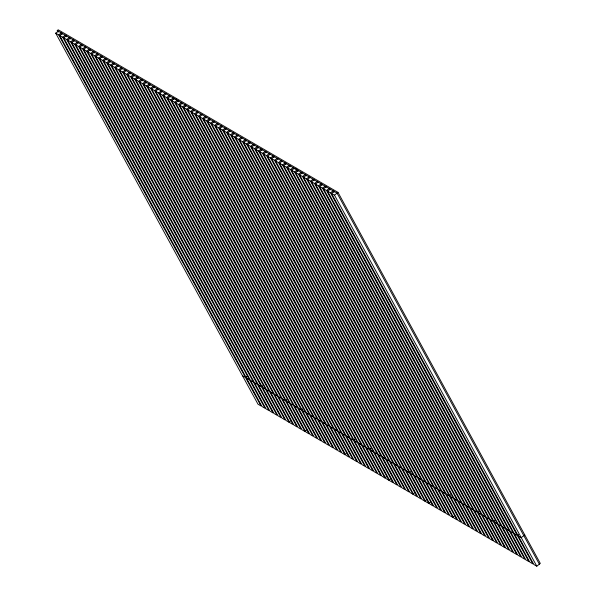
<?xml version="1.0" encoding="UTF-8"?>
<svg xmlns="http://www.w3.org/2000/svg" width="596" height="596" viewBox="0 0 596 596"><rect width="100%" height="100%" fill="white"/><g stroke="black" fill="none" stroke-linecap="round" stroke-linejoin="round"><path stroke-width="0.89" d="M58.14 32.191L57.253 30.552L58.199 29.8L337.992 192.359L540.296 563.414L536.802 566.2L533.807 564.457L331.503 193.409L334.051 191.376M55.704 33.167L58.699 34.911L261.003 405.958L258.008 404.222L55.704 33.167L58.252 31.134M58.699 34.911L61.246 32.877L62.14 34.516M59.697 35.492L62.699 37.235L265.004 408.282L262.002 406.539L59.697 35.492L62.245 33.458M62.699 37.235L65.247 35.201L66.134 36.833M63.697 37.816L66.692 39.552L268.997 410.607L266.002 408.863L63.697 37.816L66.245 35.782M66.692 39.552L69.24 37.518L70.134 39.157M67.691 40.133L70.693 41.876L272.998 412.931L269.995 411.188L67.691 40.133L70.239 38.099M70.693 41.876L73.241 39.843L74.127 41.482M71.691 42.458L74.686 44.201L276.991 415.248L273.996 413.505L71.691 42.458L74.239 40.424M74.686 44.201L77.234 42.167M75.685 44.782L78.687 46.518L280.992 417.572L277.989 415.829L75.685 44.782L78.232 42.748M78.687 46.518L81.235 44.491L82.121 46.123M79.685 47.099L82.68 48.842L284.985 419.897L281.99 418.154L79.685 47.099L82.233 45.072M82.68 48.842L85.228 46.808M290.259 421.201L288.986 422.214L285.983 420.478L83.686 49.423L86.226 47.389M83.686 49.423L86.681 51.167L89.229 49.133L90.115 50.772M87.679 51.748L90.674 53.491L292.979 424.538L289.984 422.795L87.679 51.748L90.227 49.714M90.674 53.491L93.222 51.457L94.116 53.089M91.68 54.072L94.675 55.808L296.979 426.863L293.977 425.119L91.68 54.072L94.228 52.038M94.675 55.808L97.222 53.782L98.116 55.413M95.673 56.389L98.675 58.132L300.973 429.187L297.978 427.444L95.673 56.389L98.221 54.355M98.675 58.132L101.216 56.098L102.11 57.737M306.247 430.491L304.973 431.504L301.971 429.768L99.674 58.713L102.221 56.68M99.674 58.713L102.668 60.457L105.216 58.423L106.11 60.054M103.667 61.038L106.669 62.781L308.966 433.828L305.971 432.085L103.667 61.038L106.215 59.004M106.669 62.781L109.21 60.747L110.104 62.379M107.667 63.355L110.662 65.098L312.967 436.153L309.972 434.41L107.667 63.355L110.215 61.328M110.662 65.098L113.21 63.064L114.104 64.703M111.661 65.679L114.663 67.422L316.96 438.47L313.965 436.734L111.661 65.679L114.209 63.645M114.663 67.422L117.211 65.389M115.661 68.004L118.656 69.747L320.961 440.794L317.966 439.051L115.661 68.004L118.209 65.97M118.656 69.747L121.204 67.713L122.098 69.345M119.654 70.328L122.657 72.064L324.954 443.119L321.959 441.375L119.654 70.328L122.202 68.294M122.657 72.064L125.205 70.037M123.655 72.645L126.65 74.388L328.955 445.443L325.96 443.7L123.655 72.645L126.203 70.611M126.65 74.388L129.198 72.354L130.092 73.993M127.648 74.969L130.651 76.713L332.955 447.76L329.953 446.024L127.648 74.969L130.196 72.936M130.651 76.713L133.199 74.679L134.085 76.31M131.649 77.294L134.644 79.037L336.949 450.084L333.954 448.341L131.649 77.294L134.197 75.26M134.644 79.037L137.192 77.003L138.086 78.635M135.642 79.611L138.644 81.354L340.949 452.409L337.947 450.665L135.642 79.611L138.19 77.584M138.644 81.354L141.192 79.32L142.079 80.959M346.216 453.712L344.942 454.726L341.948 452.99L139.643 81.935L142.191 79.901M139.643 81.935L142.638 83.678L145.186 81.645L146.08 83.284M143.636 84.259L146.638 86.003L348.943 457.05L345.941 455.307L143.636 84.259L146.184 82.226M146.638 86.003L149.186 83.969L150.073 85.6M147.637 86.584L150.632 88.32L352.936 459.374L349.941 457.631L147.637 86.584L150.185 84.55M150.632 88.32L153.179 86.293L154.073 87.925M151.63 88.901L154.632 90.644L356.937 461.699L353.935 459.956L151.63 88.901L154.178 86.874M154.632 90.644L157.18 88.61M155.631 91.225L158.625 92.969L360.93 464.016L357.935 462.28L155.631 91.225L158.178 89.191M158.625 92.969L161.173 90.935M159.624 93.55L162.626 95.293L364.931 466.34L361.928 464.597L159.624 93.55L162.172 91.516M162.626 95.293L165.174 93.259M163.624 95.867L166.619 97.61L368.924 468.665L365.929 466.921L163.624 95.867L166.172 93.84M166.619 97.61L169.167 95.576L170.061 97.215M167.625 98.191L170.62 99.934L372.925 470.989L369.922 469.246L167.625 98.191L170.165 96.157M170.62 99.934L173.168 97.9L174.054 99.539M171.618 100.515L174.613 102.259L376.918 473.306L373.923 471.563L171.618 100.515L174.166 98.482M175.664 99.353L176.61 98.601M174.613 102.259L177.161 100.225L178.055 101.856M175.619 102.84L178.614 104.576L380.918 475.63L377.916 473.887L175.619 102.84L178.159 100.806M178.614 104.576L181.162 102.549L182.056 104.181M386.186 476.934L384.912 477.955L381.917 476.211L179.612 105.157L182.16 103.13M179.612 105.157L182.607 106.9L185.155 104.866L186.049 106.505M390.186 479.258L388.912 480.272L385.91 478.536L183.613 107.481L186.161 105.447M183.613 107.481L186.608 109.224L189.155 107.191L190.049 108.83M187.606 109.806L190.608 111.549L392.906 482.596L389.911 480.853L187.606 109.806L190.154 107.772M190.608 111.549L193.149 109.515L194.043 111.147M191.607 112.13L194.601 113.866L396.906 484.921L393.911 483.177L191.607 112.13L194.154 110.096M194.601 113.866L197.149 111.832M195.6 114.447L198.602 116.19L400.899 487.245L397.905 485.502L195.6 114.447L198.148 112.413M198.602 116.19L201.143 114.156M199.6 116.771L202.595 118.515L404.9 489.562L401.905 487.819L199.6 116.771L202.148 114.737M202.595 118.515L205.143 116.481L206.037 118.112M203.594 119.096L206.596 120.832L408.893 491.886L405.898 490.143L203.594 119.096L206.141 117.062M206.596 120.832L209.144 118.805L210.03 120.437M414.168 493.19L412.894 494.211L409.899 492.467L207.594 121.413L210.142 119.386M207.594 121.413L210.589 123.156L213.137 121.122L214.031 122.761M211.587 123.737L214.59 125.48L416.895 496.528L413.892 494.792L211.587 123.737L214.135 121.703M214.59 125.48L217.138 123.446L218.024 125.086M215.588 126.061L218.583 127.805L420.888 498.852L417.893 497.109L215.588 126.061L218.136 124.028M218.583 127.805L221.131 125.771L222.025 127.402M426.162 500.156L424.888 501.176L421.886 499.433L219.581 128.386L222.129 126.352M219.581 128.386L222.584 130.122L225.132 128.095L226.018 129.727M430.156 502.48L428.882 503.501L425.887 501.757L223.582 130.703L226.13 128.669M223.582 130.703L226.577 132.446L229.125 130.412M227.575 133.027L230.577 134.77L432.882 505.818L429.88 504.082L227.575 133.027L230.123 130.993M230.577 134.77L233.125 132.737L234.012 134.368M231.576 135.352L234.571 137.095L436.875 508.142L433.881 506.399L231.576 135.352L234.124 133.318M234.571 137.095L237.119 135.061M235.569 137.669L238.571 139.412L440.876 510.467L437.874 508.723L235.569 137.669L238.117 135.642M238.571 139.412L241.119 137.378M239.57 139.993L242.565 141.736L444.869 512.784L441.874 511.048L239.57 139.993L242.118 137.959M242.565 141.736L245.112 139.702L246.006 141.341M243.563 142.317L246.565 144.061L448.87 515.108L445.868 513.365L243.563 142.317L246.111 140.284M246.565 144.061L249.113 142.027L250 143.658M454.137 516.412L452.863 517.432L449.868 515.689L247.564 144.642L250.111 142.608M247.564 144.642L250.558 146.378L253.106 144.351L254 145.983M251.564 146.959L254.559 148.702L456.864 519.757L453.861 518.013L251.564 146.959L254.105 144.925M254.559 148.702L257.107 146.668L257.993 148.307M255.557 149.283L258.552 151.026L460.857 522.074L457.862 520.338L255.557 149.283L258.105 147.249M258.552 151.026L261.1 148.993L261.994 150.624M259.558 151.607L262.553 153.351L464.858 524.398L461.855 522.655L259.558 151.607L262.098 149.574M262.553 153.351L265.101 151.317L265.995 152.948M263.551 153.924L266.546 155.668L468.851 526.722L465.856 524.979L263.551 153.924L266.099 151.898M266.546 155.668L269.094 153.634M267.552 156.249L270.547 157.992L472.852 529.039L469.849 527.304L267.552 156.249L270.1 154.215M270.547 157.992L273.095 155.958L273.989 157.597M271.545 158.573L274.547 160.317L476.845 531.364L473.85 529.62L271.545 158.573L274.093 156.539M274.547 160.317L277.088 158.283M275.546 160.898L278.541 162.633L480.845 533.688L477.843 531.945L275.546 160.898L278.094 158.864M278.541 162.633L281.089 160.607M279.539 163.215L282.541 164.958L484.839 536.013L481.844 534.269L279.539 163.215L282.087 161.188M282.541 164.958L285.082 162.924L285.976 164.563M283.54 165.539L286.534 167.282L488.839 538.33L485.844 536.594L283.54 165.539L286.087 163.505M286.534 167.282L289.082 165.248L289.976 166.88M287.533 167.863L290.535 169.607L492.832 540.654L489.837 538.911L287.533 167.863L290.081 165.83M290.535 169.607L293.083 167.573L293.97 169.204M291.533 170.18L294.528 171.924L496.833 542.978L493.838 541.235L291.533 170.18L294.081 168.154M295.579 169.026L296.525 168.266M294.528 171.924L297.076 169.89L297.97 171.529M295.527 172.505L298.529 174.248L500.834 545.303L497.831 543.559L295.527 172.505L298.075 170.471M298.529 174.248L301.077 172.214L301.963 173.853M299.527 174.829L302.522 176.572L504.827 547.62L501.832 545.876L299.527 174.829L302.075 172.795M302.522 176.572L305.07 174.539L305.964 176.17M303.52 177.154L306.523 178.889L508.828 549.944L505.825 548.201L303.52 177.154L306.068 175.12M306.523 178.889L309.071 176.863M307.521 179.471L310.516 181.214L512.821 552.269L509.826 550.525L307.521 179.471L310.069 177.444M310.516 181.214L313.064 179.18L313.958 180.819M311.514 181.795L314.517 183.538L516.821 554.585L513.819 552.85L311.514 181.795L314.062 179.761M314.517 183.538L317.065 181.504M315.515 184.119L318.51 185.863L520.815 556.91L517.82 555.167L315.515 184.119L318.063 182.085M318.51 185.863L321.058 183.829L321.952 185.46M319.508 186.444L322.51 188.18L524.815 559.234L521.813 557.491L319.508 186.444L322.056 184.41M322.51 188.18L325.058 186.146L325.945 187.785M323.509 188.761L326.504 190.504L528.808 561.559L525.814 559.815L323.509 188.761L326.057 186.727M326.504 190.504L329.052 188.47L329.946 190.109M327.502 191.085L330.504 192.828L532.809 563.876L529.807 562.132L327.502 191.085L330.05 189.051M330.504 192.828L333.052 190.795L333.939 192.426M331.503 193.409L334.498 195.145L337.992 192.359M246.714 376.404L245.44 377.417L242.445 375.674M262.702 385.694L261.428 386.707L258.433 384.964M286.683 399.625L285.417 400.639L282.415 398.903M302.679 408.916L301.405 409.929L298.402 408.185M354.635 439.103L353.361 440.124L350.366 438.38M370.623 448.393L369.356 449.406L366.354 447.671M410.599 471.615L409.325 472.635L406.323 470.892M450.569 494.836L449.295 495.857L446.3 494.114M478.551 511.092L477.277 512.113L474.274 510.37M494.538 520.383L493.264 521.403L490.262 519.66M518.52 534.321L517.246 535.335L514.244 533.591M524.733 534.873L521.239 537.659L518.244 535.916M57.253 30.552L337.045 193.119L539.35 564.166M246.439 377.998L249.441 379.741M250.439 380.322L253.434 382.066M254.432 382.647L257.435 384.383M262.434 387.288L265.429 389.032M266.427 389.613L269.422 391.356M270.428 391.93L273.422 393.673M274.421 394.254L277.416 395.997M278.421 396.578L281.416 398.322M286.415 401.22L289.41 402.963M290.408 403.544L293.411 405.287M294.409 405.869L297.404 407.612M302.403 410.51L305.398 412.253M306.396 412.834L309.399 414.578M310.397 415.159L313.392 416.895M314.39 417.476L317.392 419.219M318.391 419.8L321.386 421.543M322.384 422.124L325.386 423.868M326.385 424.449L329.379 426.185M330.378 426.766L333.38 428.509M334.378 429.09L337.373 430.833M338.372 431.415L341.374 433.15M342.372 433.732L345.367 435.475M346.365 436.056L349.368 437.799M354.367 440.705L357.362 442.441M358.36 443.022L361.355 444.765M362.361 445.346L365.355 447.089M370.354 449.987L373.349 451.731M374.348 452.312L377.35 454.055M378.348 454.636L381.343 456.38M382.341 456.961L385.344 458.697M386.342 459.278L389.337 461.021M390.335 461.602L393.338 463.345M394.336 463.926L397.331 465.67M398.329 466.243L401.332 467.987M402.33 468.568L405.325 470.311M410.324 473.217L413.319 474.952M414.317 475.533L417.319 477.277M418.317 477.858L421.312 479.601M422.311 480.182L425.313 481.926M426.311 482.499L429.306 484.243M430.305 484.824L433.307 486.567M434.305 487.148L437.3 488.891M438.306 489.472L441.301 491.208M442.299 491.789L445.294 493.533M450.293 496.438L453.288 498.182M454.294 498.763L457.288 500.498M458.287 501.08L461.289 502.823M462.287 503.404L465.282 505.147M466.281 505.728L469.283 507.464M470.281 508.045L473.276 509.789M478.275 512.694L481.27 514.437M482.268 515.019L485.271 516.754M486.269 517.335L489.264 519.079M494.263 521.984L497.258 523.72M498.256 524.301L501.258 526.044M502.257 526.626L505.252 528.369M506.25 528.95L509.252 530.693M510.25 531.274L513.245 533.01M334.498 195.145L536.802 566.2M250.558 146.378L452.863 517.432M226.577 132.446L428.882 503.501M222.584 130.122L424.888 501.176M210.589 123.156L412.894 494.211M186.608 109.224L388.912 480.272M182.607 106.9L384.912 477.955M142.638 83.678L344.942 454.726M102.668 60.457L304.973 431.504M86.681 51.167L288.986 422.214"/></g></svg>
